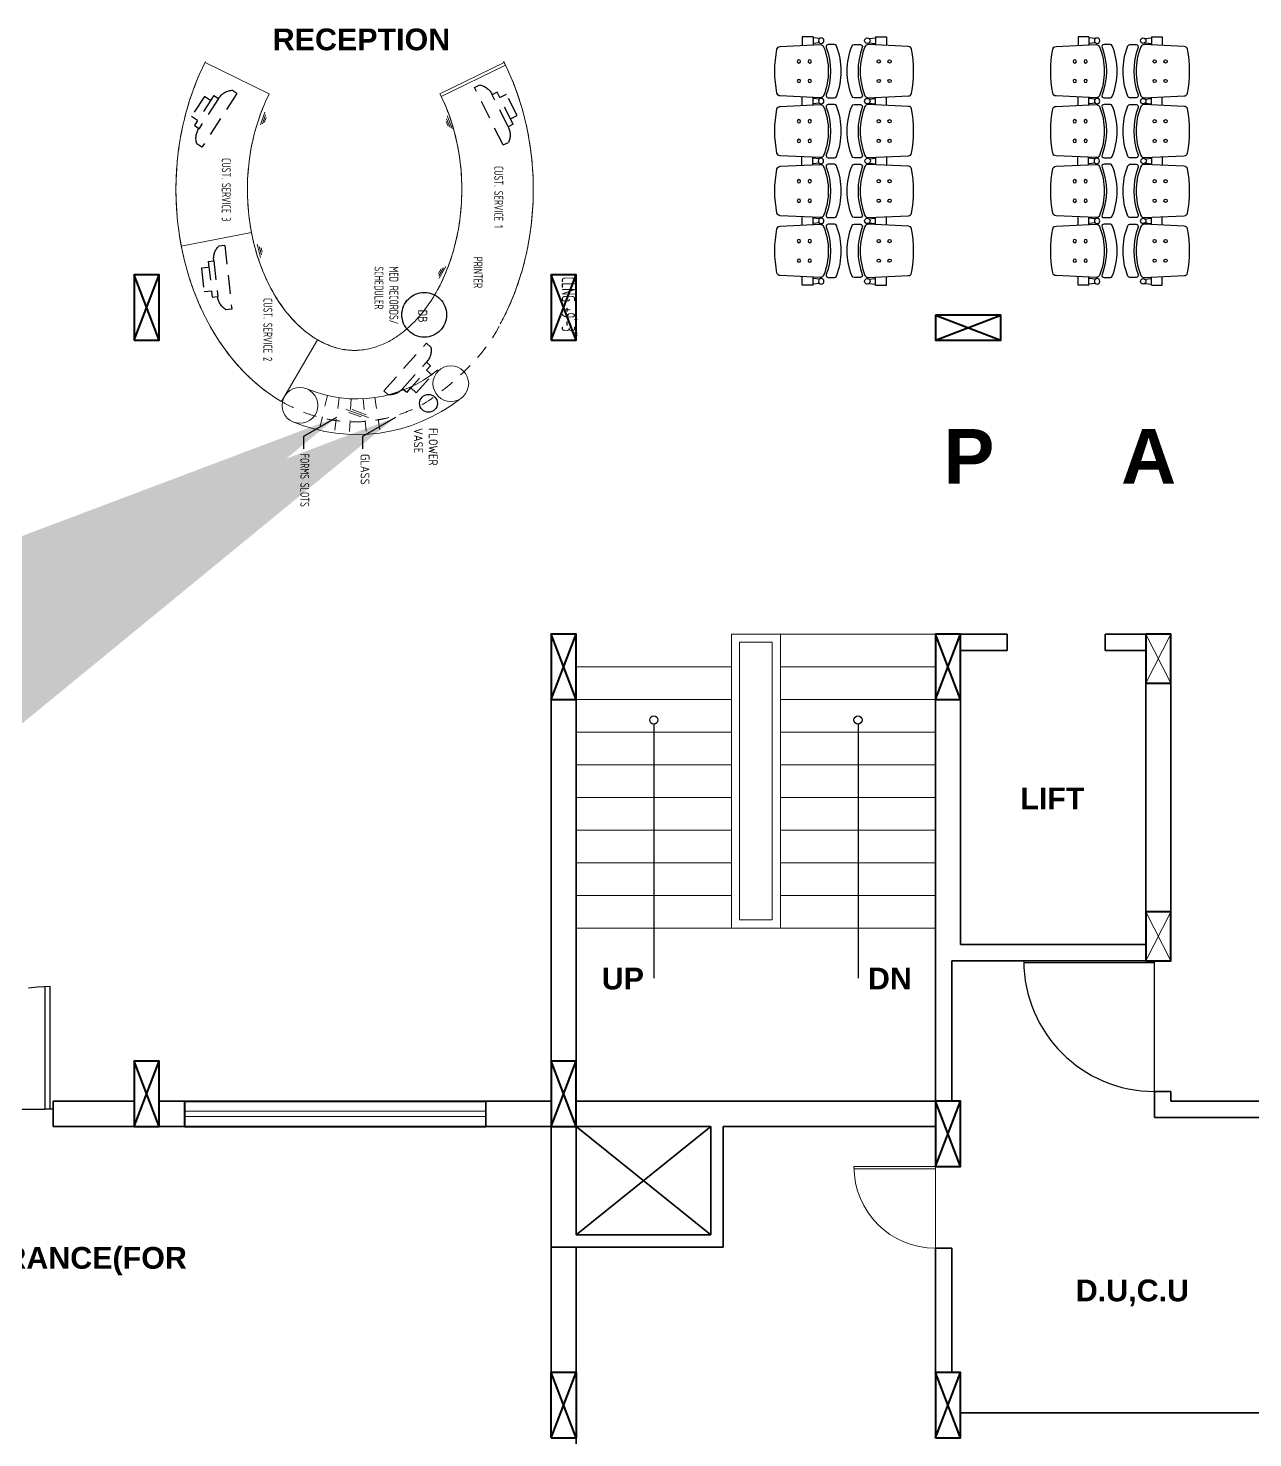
# Model space of a CAD drawing. Header units: inches. Extents: x -17070 to 527, y 504 to 2398.
# Drawn here: x -10636.97 to -10625.73, y 520.78 to 533.72 of the extents above; entities that cross this region are included whole.
import ezdxf

# ---------------------------------------------------------------- set-up
doc = ezdxf.new("R2010")
doc.units = ezdxf.units.IN
for name, pattern in [('DASHED2', [0.375, 0.25, -0.125]), ('HIDDEN', [9.525, 6.35, -3.175]), ('HIDDEN2', [0.1875, 0.125, -0.0625])]:
    doc.linetypes.add(name, pattern=pattern)
for name, color, linetype, lineweight in [('A-Eqpm', 6, 'HIDDEN', 25), ('A-Eqpm-Name-48', 2, 'Continuous', 0), ('COL', 5, 'Continuous', 40), ('ELE-1', 105, 'Continuous', 40), ('ELE-5', 3, 'Continuous', 9), ('hatch', 155, 'Continuous', 5), ('I-Furn', 30, 'Continuous', 18), ('section', 1, 'Continuous', 35), ('WIN', 4, 'Continuous', 20)]:
    doc.layers.add(name, color=color, linetype=linetype, lineweight=lineweight)
for name, color, linetype in [('DOOR', 5, 'Continuous'), ('elevation', 7, 'Continuous'), ('TEXTM-48', 2, 'Continuous')]:
    doc.layers.add(name, color=color, linetype=linetype)
doc.styles.add('Arch-Dim', font='romans.shx', dxfattribs={"width": 0.75})
doc.styles.add('ARCH4', font='archstyl.shx', dxfattribs={"height": 4.5})
doc.styles.add('ROMANC', font='arialbd.ttf', dxfattribs={"height": 0.35})
doc.dimstyles.new('Aec-Arch-I-96', dxfattribs={"dimscale": 96, "dimtxt": 0.09375, "dimasz": 0.0625, "dimexe": 0.0625, "dimexo": 0.0625, "dimgap": 0.03125, "dimtad": 1, "dimzin": 3, "dimdsep": 46, "dimlunit": 4, "dimtxsty": 'Arch-Dim', "dimblk": 'ARCHTICK', "dimcen": 0.09375, "dimazin": 2, "dimtfac": 0.75, "dimtix": 1, "dimtmove": 2, "dimatfit": 2, "dimfxl": 1, "dimtolj": 1, "dimtzin": 0, "dimarcsym": 0})

# ---------------------------------------------------------------- blocks, each defined once
blk = doc.blocks.new('TV-FLATSCREEN')
for p, q in [((8.6, 10.75), (6.6, 10.75)), ((8.6, 10.75), (6.6, 10.75)), ((8.6, -10.75), (8.6, 10.75)), ((8.6, -10.75), (8.6, 10.75)), ((2.5, 4), (2.5, 6)), ((2.5, -6), (2.5, 6)), ((2.5, 6), (4.35, 6)), ((2.5, 6), (4.35, 6)), ((4.35, -6), (4.35, 6)), ((2.5, 4), (0, 4)), ((2.5, 4), (0, 4)), ((0, -4), (0, 4)), ((2.5, -4), (0, -4)), ((2.5, -4), (0, -4)), ((2.5, -6), (2.5, -4)), ((2.5, -6), (4.35, -6)), ((2.5, -6), (4.35, -6)), ((8.6, -10.75), (6.6, -10.75)), ((8.6, -10.75), (6.6, -10.75))]:
    blk.add_line(p, q)
for centre, start, end in [((10.13, 6.17), 127.5753, 181.6689), ((10.13, 6.17), 127.5753, 181.6689), ((10.13, -6.17), 178.3311, 232.4247), ((10.13, -6.17), 178.3311, 232.4247)]:
    blk.add_arc(centre, 5.78, start, end)
blk = doc.blocks.new('_ARCHTICK')
at = {"color": 0, "linetype": 'ByBlock', "const_width": 0.15}
blk.add_lwpolyline([(-0.5, -0.5), (0.5, 0.5)], dxfattribs=at)
blk = doc.blocks.new('S4-PROTO')
for p, q in [((-2.264, 0.159), (-2.27, 0.1)), ((-2.226, 0.159), (-2.22, 0.1)), ((-1.709, 0.159), (-1.715, 0.1)), ((-1.671, 0.159), (-1.665, 0.1)), ((-1.159, 0.155), (-1.165, 0.097)), ((-1.121, 0.155), (-1.115, 0.097)), ((-0.609, 0.159), (-0.615, 0.1)), ((-0.571, 0.159), (-0.565, 0.1)), ((-0.054, 0.159), (-0.06, 0.1)), ((-0.016, 0.159), (-0.01, 0.1)), ((-2.28, 0.1), (-2.206, 0.1)), ((-2.28, 0.1), (-2.28, 0)), ((-2.28, 0), (-2.201, 0)), ((-1.729, 0), (-1.651, 0)), ((-1.724, 0.1), (-1.656, 0.1)), ((-1.174, 0.097), (-1.106, 0.097)), ((-0.629, 0), (-0.551, 0)), ((-0.624, 0.1), (-0.556, 0.1)), ((0, 0), (-0.079, 0)), ((0, 0.1), (-0.074, 0.1)), ((0, 0.1), (0, 0)), ((-1.179, -0.003), (-1.101, -0.003))]:
    blk.add_line(p, q)
for points in [[(-1.72, 0.272), (-1.72, 0.239, -0.522832), (-1.747, 0.221, 0.18), (-2.183, 0.221, -0.522832), (-2.21, 0.239), (-2.21, 0.297, -0.306573), (-2.197, 0.315, -0.192782), (-1.733, 0.315, -0.306573), (-1.72, 0.297), (-1.72, 0.254)], [(-1.17, 0.272), (-1.17, 0.239, -0.522832), (-1.197, 0.221, 0.18), (-1.633, 0.221, -0.522832), (-1.66, 0.239), (-1.66, 0.297, -0.306573), (-1.647, 0.315, -0.192782), (-1.183, 0.315, -0.306573), (-1.17, 0.297), (-1.17, 0.254)], [(-0.62, 0.272), (-0.62, 0.239, -0.522832), (-0.647, 0.221, 0.18), (-1.083, 0.221, -0.522832), (-1.11, 0.239), (-1.11, 0.297, -0.306573), (-1.097, 0.315, -0.192782), (-0.633, 0.315, -0.306573), (-0.62, 0.297), (-0.62, 0.254)], [(-0.07, 0.272), (-0.07, 0.239, -0.522832), (-0.097, 0.221, 0.18), (-0.533, 0.221, -0.522832), (-0.56, 0.239), (-0.56, 0.297, -0.306573), (-0.547, 0.315, -0.192782), (-0.083, 0.315, -0.306573), (-0.07, 0.297), (-0.07, 0.254)]]:
    blk.add_lwpolyline(points, format="xyb")
for points in [[(-2.192, -0.202, 0.346546), (-2.168, -0.231, 0.095695), (-1.762, -0.231, 0.346546), (-1.738, -0.202), (-1.721, 0.167, 0.318973), (-1.74, 0.197, 0.193005), (-2.19, 0.197, 0.318973), (-2.209, 0.167)], [(-1.642, -0.202, 0.346546), (-1.618, -0.231, 0.095695), (-1.212, -0.231, 0.346546), (-1.188, -0.202), (-1.171, 0.167, 0.318973), (-1.19, 0.197, 0.193005), (-1.64, 0.197, 0.318973), (-1.659, 0.167)], [(-1.092, -0.202, 0.346546), (-1.068, -0.231, 0.095695), (-0.662, -0.231, 0.346546), (-0.638, -0.202), (-0.621, 0.167, 0.318973), (-0.64, 0.197, 0.193005), (-1.09, 0.197, 0.318973), (-1.109, 0.167)], [(-0.542, -0.202, 0.346546), (-0.518, -0.231, 0.095695), (-0.112, -0.231, 0.346546), (-0.088, -0.202), (-0.071, 0.167, 0.318973), (-0.09, 0.197, 0.193005), (-0.54, 0.197, 0.318973), (-0.559, 0.167)]]:
    blk.add_lwpolyline(points, format="xyb", close=True)
for centre, radius in [((-2.245, 0.175), 0.025), ((-1.69, 0.175), 0.025), ((-1.14, 0.172), 0.025), ((-0.59, 0.175), 0.025), ((-0.035, 0.175), 0.025), ((-2.055, 0.07), 0.015), ((-1.875, 0.07), 0.015), ((-1.505, 0.07), 0.015), ((-1.325, 0.07), 0.015), ((-0.955, 0.07), 0.015), ((-0.775, 0.07), 0.015), ((-0.405, 0.07), 0.015), ((-0.225, 0.07), 0.015), ((-2.055, -0.03), 0.015), ((-1.875, -0.03), 0.015), ((-1.505, -0.03), 0.015), ((-1.325, -0.03), 0.015), ((-0.955, -0.03), 0.015), ((-0.775, -0.03), 0.015), ((-0.405, -0.03), 0.015), ((-0.225, -0.03), 0.015)]:
    blk.add_circle(centre, radius)
blk = doc.blocks.new('DR 2.4')
at = {"layer": 'DOOR', "ltscale": 0.0005}
for p, q in [((-12583.253, 289.364), (-12583.253, 290.489)), ((-12583.203, 290.489), (-12583.253, 290.489)), ((-12583.203, 290.489), (-12583.203, 289.364)), ((-12580.953, 290.489), (-12580.953, 289.364)), ((-12580.903, 289.364), (-12580.903, 290.489)), ((-12583.278, 289.364), (-12583.253, 289.364)), ((-12583.253, 289.364), (-12583.203, 289.364)), ((-12583.203, 289.364), (-12580.953, 289.364)), ((-12580.903, 289.364), (-12580.953, 289.364)), ((-12580.878, 289.364), (-12580.903, 289.364))]:
    blk.add_line(p, q, dxfattribs=at)
at = {"layer": 'DOOR', "linetype": 'DASHED2', "ltscale": 0.8}
for centre, radius, start, end in [((-12583.238, 289.329), 1.161, 1.7282, 88.2718), ((-12580.919, 289.329), 1.16, 89.2231, 178.2862)]:
    blk.add_arc(centre, radius, start, end, dxfattribs=at)

msp = doc.modelspace()

# ---------------------------------------------------------------- linework, layer by layer
at = {"layer": 'A-Eqpm'}
msp.add_circle((-10633.33449, 531.09002), 0.20509, dxfattribs=at)
at = {"layer": 'COL', "ltscale": 0.0005}
for p, q in [((-10635.76833, 530.85797), (-10635.99833, 531.45797)), ((-10635.99833, 530.85797), (-10635.76833, 531.45797)), ((-10635.76833, 530.85797), (-10635.99833, 531.45797)), ((-10635.99833, 530.85797), (-10635.76833, 531.45797)), ((-10631.93833, 530.85797), (-10632.16833, 531.45797)), ((-10632.16833, 530.85797), (-10631.93833, 531.45797)), ((-10631.93833, 530.85797), (-10632.16833, 531.45797)), ((-10632.16833, 530.85797), (-10631.93833, 531.45797)), ((-10628.63833, 530.85797), (-10628.03833, 531.08797)), ((-10628.63833, 531.08797), (-10628.03833, 530.85797)), ((-10631.93833, 527.55797), (-10632.16833, 528.15797)), ((-10631.93833, 527.55797), (-10632.16833, 528.15797)), ((-10632.16833, 527.55797), (-10631.93833, 528.15797)), ((-10632.16833, 527.55797), (-10631.93833, 528.15797)), ((-10628.40833, 527.55797), (-10628.63833, 528.15797)), ((-10628.63833, 527.55797), (-10628.40833, 528.15797)), ((-10635.99833, 523.63797), (-10635.76833, 524.23797)), ((-10635.76833, 523.63797), (-10635.99833, 524.23797)), ((-10635.76833, 523.63797), (-10635.99833, 524.23797)), ((-10635.99833, 523.63797), (-10635.76833, 524.23797)), ((-10631.93833, 523.63797), (-10632.16833, 524.23797)), ((-10632.16833, 523.63797), (-10631.93833, 524.23797)), ((-10628.40833, 523.26797), (-10628.63833, 523.86797)), ((-10628.63833, 523.26797), (-10628.40833, 523.86797)), ((-10631.93833, 520.77797), (-10632.16833, 521.37797)), ((-10632.16833, 520.77797), (-10631.93833, 521.37797)), ((-10632.16833, 520.77797), (-10632.16833, 521.37797)), ((-10631.93833, 521.37797), (-10631.93833, 520.77797)), ((-10628.40833, 520.77797), (-10628.63833, 521.37797)), ((-10628.63833, 520.77797), (-10628.40833, 521.37797))]:
    msp.add_line(p, q, dxfattribs=at)
for points in [[(-10635.99833, 530.85797), (-10635.76833, 530.85797), (-10635.76833, 531.45797), (-10635.99833, 531.45797)], [(-10635.99833, 530.85797), (-10635.76833, 530.85797), (-10635.76833, 531.45797), (-10635.99833, 531.45797)], [(-10632.16833, 530.85797), (-10631.93833, 530.85797), (-10631.93833, 531.45797), (-10632.16833, 531.45797)], [(-10632.16833, 530.85797), (-10631.93833, 530.85797), (-10631.93833, 531.45797), (-10632.16833, 531.45797)], [(-10628.63833, 531.08797), (-10628.63833, 530.85797), (-10628.03833, 530.85797), (-10628.03833, 531.08797)], [(-10632.16833, 527.55797), (-10631.93833, 527.55797), (-10631.93833, 528.15797), (-10632.16833, 528.15797)], [(-10632.16833, 527.55797), (-10631.93833, 527.55797), (-10631.93833, 528.15797), (-10632.16833, 528.15797)], [(-10628.63833, 527.55797), (-10628.40833, 527.55797), (-10628.40833, 528.15797), (-10628.63833, 528.15797)], [(-10626.70833, 527.70797), (-10626.47833, 527.70797), (-10626.47833, 528.15797), (-10626.70833, 528.15797)], [(-10626.70833, 525.15797), (-10626.47833, 525.15797), (-10626.47833, 525.60797), (-10626.70833, 525.60797)], [(-10635.99833, 523.63797), (-10635.76833, 523.63797), (-10635.76833, 524.23797), (-10635.99833, 524.23797)], [(-10635.99833, 523.63797), (-10635.76833, 523.63797), (-10635.76833, 524.23797), (-10635.99833, 524.23797)], [(-10632.16833, 523.63797), (-10631.93833, 523.63797), (-10631.93833, 524.23797), (-10632.16833, 524.23797)], [(-10628.63833, 523.26797), (-10628.40833, 523.26797), (-10628.40833, 523.86797), (-10628.63833, 523.86797)], [(-10628.63833, 520.77797), (-10628.40833, 520.77797), (-10628.40833, 521.37797), (-10628.63833, 521.37797)]]:
    msp.add_lwpolyline(points, close=True, dxfattribs=at)
for points in [[(-10631.93833, 521.37797), (-10632.16833, 521.37797)], [(-10632.16833, 520.77797), (-10631.93833, 520.77797)]]:
    msp.add_lwpolyline(points, dxfattribs=at)
at = {"layer": 'DOOR', "ltscale": 0.0005}
for p, q in [((-10626.62833, 525.15797), (-10627.82833, 525.15797)), ((-10626.62833, 525.13797), (-10627.82833, 525.13797)), ((-10626.62833, 523.95797), (-10626.62833, 525.15797))]:
    msp.add_line(p, q, dxfattribs=at)
at = {"layer": 'DOOR', "linetype": 'HIDDEN', "lineweight": 13, "ltscale": 0.25}
for p, q in [((-10628.63833, 523.26797), (-10629.38833, 523.26797)), ((-10628.63833, 523.24797), (-10629.38833, 523.24797)), ((-10628.63833, 522.51797), (-10628.63833, 523.26797))]:
    msp.add_line(p, q, dxfattribs=at)
at = {"layer": 'DOOR', "ltscale": 0.0005}
msp.add_arc((-10626.62833, 525.15797), 1.2, 180, 270, dxfattribs=at)
at = {"layer": 'DOOR', "linetype": 'HIDDEN', "lineweight": 13, "ltscale": 0.25}
msp.add_arc((-10628.63833, 523.26797), 0.75, 180, 270, dxfattribs=at)
at = {"layer": 'ELE-1', "ltscale": 0.0005}
for p, q in [((-10635.08045, 531.18769), (-10635.08045, 531.18769)), ((-10635.535, 523.86797), (-10635.535, 523.63797)), ((-10635.535, 523.86797), (-10632.76833, 523.86797)), ((-10635.535, 523.63797), (-10632.76833, 523.63797))]:
    msp.add_line(p, q, dxfattribs=at)
at = {"layer": 'ELE-5', "ltscale": 0.0005}
for p, q in [((-10630.06333, 528.15797), (-10630.51333, 528.15797)), ((-10630.51333, 528.15797), (-10630.51333, 525.45797)), ((-10630.06333, 528.15797), (-10630.06333, 525.45797)), ((-10630.13833, 528.08297), (-10630.43833, 528.08297)), ((-10630.43833, 525.53297), (-10630.43833, 528.08297)), ((-10630.13833, 528.08297), (-10630.13833, 525.53297)), ((-10630.13833, 525.53297), (-10630.43833, 525.53297)), ((-10630.51333, 525.45797), (-10631.93833, 525.45797)), ((-10630.06333, 525.45797), (-10630.51333, 525.45797)), ((-10630.06333, 525.45797), (-10628.63833, 525.45797))]:
    msp.add_line(p, q, dxfattribs=at)
for points in [[(-10628.63833, 528.15797), (-10630.06333, 528.15797)], [(-10630.51333, 527.85797), (-10631.93833, 527.85797)], [(-10628.63833, 527.85797), (-10630.06333, 527.85797)], [(-10630.51333, 527.55797), (-10631.93833, 527.55797)], [(-10628.63833, 527.55797), (-10630.06333, 527.55797)], [(-10630.51333, 527.25797), (-10631.93833, 527.25797)], [(-10628.63833, 527.25797), (-10630.06333, 527.25797)], [(-10630.51333, 526.95797), (-10631.93833, 526.95797)], [(-10628.63833, 526.95797), (-10630.06333, 526.95797)], [(-10630.51333, 526.65797), (-10631.93833, 526.65797)], [(-10628.63833, 526.65797), (-10630.06333, 526.65797)], [(-10630.51333, 526.35797), (-10631.93833, 526.35797)], [(-10628.63833, 526.35797), (-10630.06333, 526.35797)], [(-10630.51333, 526.05797), (-10631.93833, 526.05797)], [(-10628.63833, 526.05797), (-10630.06333, 526.05797)], [(-10630.51333, 525.75797), (-10631.93833, 525.75797)], [(-10628.63833, 525.75797), (-10630.06333, 525.75797)]]:
    msp.add_lwpolyline(points, dxfattribs=at)
at = {"layer": 'elevation', "ltscale": 0.0005}
for p, q in [((-10631.22583, 527.33226), (-10631.22583, 524.99728)), ((-10629.35083, 527.33226), (-10629.35083, 524.99728))]:
    msp.add_line(p, q, dxfattribs=at)
for centre in [(-10631.22583, 527.36943), (-10629.35083, 527.36943)]:
    msp.add_circle(centre, 0.03717, dxfattribs=at)
at = {"layer": 'hatch', "ltscale": 0.0005}
for p, q in [((-10626.47833, 528.15797), (-10626.70833, 527.70797)), ((-10626.70833, 528.15797), (-10626.47833, 527.70797)), ((-10626.70833, 525.60797), (-10626.47833, 525.15797)), ((-10626.47833, 525.60797), (-10626.70833, 525.15797))]:
    msp.add_line(p, q, dxfattribs=at)
at = {"layer": 'I-Furn'}
for p, q in [((-10634.75714, 533.11892), (-10635.34716, 533.40668)), ((-10632.60017, 533.40668), (-10633.19017, 533.11894)), ((-10633.1901, 533.11897), (-10632.60017, 533.40668)), ((-10632.58806, 533.38216), (-10633.17791, 533.0945)), ((-10634.79893, 532.95033), (-10634.83882, 532.83288)), ((-10634.79323, 532.92521), (-10634.82067, 532.84441)), ((-10634.78739, 532.90147), (-10634.80295, 532.85566)), ((-10633.12467, 532.91551), (-10633.077, 532.80099)), ((-10633.13291, 532.86598), (-10633.11432, 532.82132)), ((-10633.12867, 532.89006), (-10633.09588, 532.81129)), ((-10634.92066, 531.84533), (-10635.56507, 531.72097)), ((-10634.83749, 531.61751), (-10634.86895, 531.7375)), ((-10634.83002, 531.64217), (-10634.84945, 531.7163)), ((-10634.82251, 531.66544), (-10634.83299, 531.7054)), ((-10633.17935, 531.51068), (-10633.20396, 531.46903)), ((-10633.15754, 531.52172), (-10633.20094, 531.44826)), ((-10633.13477, 531.53377), (-10633.19786, 531.42697)), ((-10634.31524, 530.8612), (-10634.64637, 530.29457))]:
    msp.add_line(p, q, dxfattribs=at)
at = {"layer": 'I-Furn', "linetype": 'HIDDEN2', "ltscale": 0.5}
for p, q in [((-10634.22375, 530.34897), (-10634.29906, 530.02958)), ((-10634.11515, 530.32872), (-10634.16002, 530.00366)), ((-10634.0061, 530.31883), (-10634.02041, 529.991)), ((-10633.89562, 530.31923), (-10633.86581, 529.99223)), ((-10633.78664, 530.32989), (-10633.73945, 530.00516))]:
    msp.add_line(p, q, dxfattribs=at)
at = {"layer": 'I-Furn', "color": 4}
for p, q in [((-10634.05276, 530.22053), (-10633.84491, 530.14688)), ((-10634.02823, 530.19247), (-10633.9138, 530.15389)), ((-10633.99536, 530.21974), (-10633.86647, 530.17172))]:
    msp.add_line(p, q, dxfattribs=at)
at = {"layer": 'I-Furn'}
for centre in [(-10633.09021, 530.45778), (-10634.47578, 530.2579)]:
    msp.add_circle(centre, 0.16407, dxfattribs=at)
for centre, radius, start, end in [((-10633.95504, 531.48863), 1.17091, 247.026084, 309.511305), ((-10633.95078, 531.51969), 1.52933, 247.333108, 308.124962)]:
    msp.add_arc(centre, radius, start, end, dxfattribs=at)
for start_param, end_param in [(0.99202264, 2.71913233), (4.09668971, 5.29116267)]:
    msp.add_ellipse((-10633.97367, 532.23998), major_axis=(0, 2.13293), ratio=0.76923077, start_param=start_param, end_param=end_param, dxfattribs=at)
for points, knots in [([(-10635.3422, 533.41651), (-10635.37475, 533.35251), (-10635.40458, 533.28638), (-10635.49008, 533.07104), (-10635.5353, 532.91484), (-10635.58041, 532.67868), (-10635.59163, 532.60236), (-10635.60679, 532.45644), (-10635.61134, 532.3871), (-10635.61523, 532.24831), (-10635.61458, 532.17872), (-10635.60802, 532.03996), (-10635.60214, 531.9709), (-10635.57101, 531.71839), (-10635.52962, 531.53813), (-10635.44997, 531.30696), (-10635.42669, 531.24709), (-10635.37318, 531.12428), (-10635.34256, 531.06187), (-10635.28369, 530.95453), (-10635.25629, 530.90863), (-10635.19868, 530.81989), (-10635.16853, 530.77714), (-10635.09166, 530.67664), (-10635.04339, 530.62056), (-10634.95491, 530.52939), (-10634.91565, 530.49248), (-10634.80427, 530.39725), (-10634.72984, 530.3439), (-10634.65269, 530.29829)], [0.98649106, 0.98649106, 0.98649106, 0.98649106, 1.09434515, 1.09434515, 1.32735337, 1.32735337, 1.4366215, 1.4366215, 1.53434532, 1.53434532, 1.63206915, 1.63206915, 1.72979298, 1.72979298, 1.99185126, 1.99185126, 2.08622965, 2.08622965, 2.19020347, 2.19020347, 2.27179319, 2.27179319, 2.3533829, 2.3533829, 2.47129954, 2.47129954, 2.55993133, 2.55993133, 2.71492611, 2.71492611, 2.71492611, 2.71492611]), ([(-10632.6355, 531.00584), (-10632.611, 531.05074), (-10632.58785, 531.09684), (-10632.54267, 531.19489), (-10632.52089, 531.24698), (-10632.48081, 531.35313), (-10632.46248, 531.40726), (-10632.42801, 531.52167), (-10632.4122, 531.58204), (-10632.38481, 531.70418), (-10632.37322, 531.76604), (-10632.34856, 531.92912), (-10632.33897, 532.03078), (-10632.33253, 532.19727), (-10632.3323, 532.26164), (-10632.33628, 532.39), (-10632.34049, 532.45406), (-10632.3554, 532.60165), (-10632.36769, 532.68459), (-10632.39637, 532.83102), (-10632.41139, 532.89498), (-10632.44591, 533.02054), (-10632.46541, 533.08222), (-10632.50728, 533.19874), (-10632.52931, 533.25366), (-10632.56958, 533.34426), (-10632.58693, 533.38072), (-10632.60513, 533.4165)], [4.09534412, 4.09534412, 4.09534412, 4.09534412, 4.17282297, 4.17282297, 4.25602773, 4.25602773, 4.33923249, 4.33923249, 4.42876075, 4.42876075, 4.51828901, 4.51828901, 4.66225031, 4.66225031, 4.75264122, 4.75264122, 4.84303214, 4.84303214, 4.96179318, 4.96179318, 5.05559883, 5.05559883, 5.14940448, 5.14940448, 5.23636726, 5.23636726, 5.29669557, 5.29669557, 5.29669557, 5.29669557]), ([(-10634.76078, 533.11195), (-10634.78912, 533.05557), (-10634.81506, 532.99575), (-10634.8737, 532.83622), (-10634.90227, 532.7326), (-10634.94266, 532.51781), (-10634.95448, 532.40665), (-10634.96028, 532.18325), (-10634.95427, 532.07101), (-10634.92497, 531.85198), (-10634.90167, 531.74521), (-10634.83993, 531.54321), (-10634.80149, 531.44801), (-10634.71311, 531.27423), (-10634.66319, 531.19569), (-10634.55667, 531.05853), (-10634.50012, 530.99994), (-10634.38544, 530.90342), (-10634.32739, 530.86547), (-10634.22296, 530.81302), (-10634.17625, 530.79559), (-10634.08446, 530.77172), (-10634.03935, 530.76523), (-10633.97446, 530.76301), (-10633.95454, 530.76331), (-10633.93457, 530.7646)], [10.4168006, 10.4168006, 10.4168006, 10.4168006, 10.54981794, 10.54981794, 10.75580924, 10.75580924, 10.96180054, 10.96180054, 11.16779184, 11.16779184, 11.37378315, 11.37378315, 11.57977445, 11.57977445, 11.78576575, 11.78576575, 11.99175705, 11.99175705, 12.19774835, 12.19774835, 12.3688973, 12.3688973, 12.54004625, 12.54004625, 12.61598412, 12.61598412, 12.61598412, 12.61598412]), ([(-10634.76078, 533.11195), (-10634.78912, 533.05557), (-10634.81506, 532.99575), (-10634.8737, 532.83622), (-10634.90227, 532.7326), (-10634.94266, 532.51781), (-10634.95448, 532.40665), (-10634.96028, 532.18325), (-10634.95427, 532.07101), (-10634.92497, 531.85198), (-10634.90167, 531.74521), (-10634.83993, 531.54321), (-10634.80149, 531.44801), (-10634.71311, 531.27423), (-10634.66319, 531.19569), (-10634.55667, 531.05853), (-10634.50012, 530.99994), (-10634.38544, 530.90342), (-10634.32739, 530.86547), (-10634.22296, 530.81302), (-10634.17625, 530.79559), (-10634.08446, 530.77172), (-10634.03935, 530.76523), (-10633.97446, 530.76301), (-10633.95454, 530.76331), (-10633.93457, 530.7646)], [10.4168006, 10.4168006, 10.4168006, 10.4168006, 10.54981794, 10.54981794, 10.75580924, 10.75580924, 10.96180054, 10.96180054, 11.16779184, 11.16779184, 11.37378315, 11.37378315, 11.57977445, 11.57977445, 11.78576575, 11.78576575, 11.99175705, 11.99175705, 12.19774835, 12.19774835, 12.3688973, 12.3688973, 12.54004625, 12.54004625, 12.61598412, 12.61598412, 12.61598412, 12.61598412]), ([(-10634.76078, 533.11195), (-10634.78912, 533.05557), (-10634.81506, 532.99575), (-10634.8737, 532.83622), (-10634.90227, 532.7326), (-10634.94266, 532.51781), (-10634.95448, 532.40665), (-10634.96028, 532.18325), (-10634.95427, 532.07101), (-10634.92497, 531.85198), (-10634.90167, 531.74521), (-10634.83993, 531.54321), (-10634.80149, 531.44801), (-10634.71311, 531.27423), (-10634.66319, 531.19569), (-10634.55667, 531.05853), (-10634.50012, 530.99994), (-10634.38544, 530.90342), (-10634.32739, 530.86547), (-10634.22296, 530.81302), (-10634.17625, 530.79559), (-10634.08446, 530.77172), (-10634.03935, 530.76523), (-10633.97446, 530.76301), (-10633.95454, 530.76331), (-10633.93457, 530.7646)], [10.4168006, 10.4168006, 10.4168006, 10.4168006, 10.54981794, 10.54981794, 10.75580924, 10.75580924, 10.96180054, 10.96180054, 11.16779184, 11.16779184, 11.37378315, 11.37378315, 11.57977445, 11.57977445, 11.78576575, 11.78576575, 11.99175705, 11.99175705, 12.19774835, 12.19774835, 12.3688973, 12.3688973, 12.54004625, 12.54004625, 12.61598412, 12.61598412, 12.61598412, 12.61598412]), ([(-10634.76078, 533.11195), (-10634.78912, 533.05557), (-10634.81506, 532.99575), (-10634.8737, 532.83622), (-10634.90227, 532.7326), (-10634.94266, 532.51781), (-10634.95448, 532.40665), (-10634.96028, 532.18325), (-10634.95427, 532.07101), (-10634.92497, 531.85198), (-10634.90167, 531.74521), (-10634.83993, 531.54321), (-10634.80149, 531.44801), (-10634.71311, 531.27423), (-10634.66319, 531.19569), (-10634.55667, 531.05853), (-10634.50012, 530.99994), (-10634.38544, 530.90342), (-10634.32739, 530.86547), (-10634.22296, 530.81302), (-10634.17625, 530.79559), (-10634.08446, 530.77172), (-10634.03935, 530.76523), (-10633.97446, 530.76301), (-10633.95454, 530.76331), (-10633.93457, 530.7646)], [10.4168006, 10.4168006, 10.4168006, 10.4168006, 10.54981794, 10.54981794, 10.75580924, 10.75580924, 10.96180054, 10.96180054, 11.16779184, 11.16779184, 11.37378315, 11.37378315, 11.57977445, 11.57977445, 11.78576575, 11.78576575, 11.99175705, 11.99175705, 12.19774835, 12.19774835, 12.3688973, 12.3688973, 12.54004625, 12.54004625, 12.61598412, 12.61598412, 12.61598412, 12.61598412]), ([(-10634.75723, 533.11897), (-10634.78795, 533.05857), (-10634.81592, 532.99418), (-10634.86813, 532.85041), (-10634.89146, 532.77017), (-10634.9281, 532.60435), (-10634.94141, 532.51877), (-10634.95728, 532.34529), (-10634.95983, 532.25741), (-10634.95404, 532.08246), (-10634.94569, 531.99542), (-10634.91856, 531.82527), (-10634.89977, 531.74218), (-10634.85282, 531.58285), (-10634.82467, 531.50663), (-10634.76061, 531.36359), (-10634.72472, 531.29679), (-10634.64734, 531.17454), (-10634.60586, 531.11912), (-10634.51974, 531.02076), (-10634.47511, 530.97783), (-10634.38511, 530.90456), (-10634.33974, 530.87421), (-10634.25, 530.82515), (-10634.20563, 530.80641), (-10634.11841, 530.77906), (-10634.07555, 530.77042), (-10633.99053, 530.76208), (-10633.94833, 530.76237), (-10633.86322, 530.77192), (-10633.82027, 530.78119), (-10633.73286, 530.8099), (-10633.6884, 530.82936), (-10633.59854, 530.87997), (-10633.55316, 530.91114), (-10633.46327, 530.98609), (-10633.41878, 531.02986), (-10633.33309, 531.12988), (-10633.2919, 531.18611), (-10633.21528, 531.30985), (-10633.17984, 531.37736), (-10633.11682, 531.52164), (-10633.08924, 531.5984), (-10633.04355, 531.75863), (-10633.02543, 531.84208), (-10632.99969, 532.01274), (-10632.99206, 532.09994), (-10632.98772, 532.27498), (-10632.991, 532.36281), (-10633.00829, 532.53597), (-10633.02231, 532.62129), (-10633.06027, 532.78638), (-10633.08423, 532.86616), (-10633.13564, 533.00385), (-10633.16169, 533.06312), (-10633.1901, 533.11897)], [0.98649106, 0.98649106, 0.98649106, 0.98649106, 1.12968524, 1.12968524, 1.29106885, 1.29106885, 1.45245245, 1.45245245, 1.61383606, 1.61383606, 1.77521967, 1.77521967, 1.93660327, 1.93660327, 2.09798688, 2.09798688, 2.25937048, 2.25937048, 2.42075409, 2.42075409, 2.5821377, 2.5821377, 2.7435213, 2.7435213, 2.90490491, 2.90490491, 3.06628851, 3.06628851, 3.22767212, 3.22767212, 3.38905573, 3.38905573, 3.55043933, 3.55043933, 3.71182294, 3.71182294, 3.87320655, 3.87320655, 4.03459015, 4.03459015, 4.19597376, 4.19597376, 4.35735736, 4.35735736, 4.51874097, 4.51874097, 4.68012458, 4.68012458, 4.84150818, 4.84150818, 5.00289179, 5.00289179, 5.16427539, 5.16427539, 5.29669557, 5.29669557, 5.29669557, 5.29669557]), ([(-10633.2107, 531.32185), (-10633.18096, 531.3765), (-10633.15348, 531.43476), (-10633.09097, 531.59002), (-10633.05979, 531.69109), (-10633.01366, 531.90183), (-10632.9987, 532.01147), (-10632.98634, 532.23306), (-10632.98894, 532.34499), (-10633.01146, 532.5647), (-10633.03139, 532.67245), (-10633.08677, 532.87768), (-10633.12222, 532.97513), (-10633.17119, 533.08077), (-10633.17878, 533.09649), (-10633.18655, 533.11195)], [13.52146768, 13.52146768, 13.52146768, 13.52146768, 13.65498699, 13.65498699, 13.85988277, 13.85988277, 14.06477854, 14.06477854, 14.26967432, 14.26967432, 14.4745701, 14.4745701, 14.67946588, 14.67946588, 14.71594063, 14.71594063, 14.71594063, 14.71594063])]:
    msp.add_open_spline(points, degree=3, knots=knots, dxfattribs=at)
at = {"layer": 'I-Furn', "linetype": 'HIDDEN2'}
msp.add_open_spline([(-10634.64637, 530.29457), (-10634.61306, 530.27511), (-10634.57925, 530.25709), (-10634.49808, 530.21788), (-10634.45026, 530.19798), (-10634.36505, 530.16803), (-10634.32799, 530.15678), (-10634.24801, 530.13632), (-10634.20507, 530.12761), (-10634.13647, 530.11731), (-10634.1109, 530.11426), (-10634.05976, 530.10973), (-10634.03402, 530.10822), (-10633.95662, 530.1061), (-10633.90478, 530.10788), (-10633.82641, 530.11536), (-10633.79931, 530.11883), (-10633.74498, 530.12756), (-10633.71784, 530.13283), (-10633.65379, 530.1474), (-10633.617, 530.15749), (-10633.53373, 530.18419), (-10633.48698, 530.20207), (-10633.40321, 530.23944), (-10633.36591, 530.2581), (-10633.28619, 530.30236), (-10632.81732, 530.62037), (-10632.6355, 531.00584)], degree=3, knots=[2.719159413, 2.719159413, 2.719159413, 2.719159413, 2.785941913, 2.785941913, 2.877487613, 2.877487613, 2.94735965, 2.94735965, 3.026436917, 3.026436917, 3.073521183, 3.073521183, 3.120605448, 3.120605448, 3.21477398, 3.21477398, 3.264796956, 3.264796956, 3.314819933, 3.314819933, 3.3834266, 3.3834266, 3.472220235, 3.472220235, 3.545234593, 3.545234593, 3.630920712, 3.630920712, 3.630920712, 3.630920712], dxfattribs=at)
at = {"layer": 'section', "ltscale": 0.0005}
for p, q in [((-10632.16833, 530.85797), (-10632.16833, 531.08797)), ((-10631.93833, 531.08797), (-10631.93833, 530.85797)), ((-10635.76833, 531.08334), (-10635.76833, 530.85334)), ((-10632.16833, 530.85797), (-10631.93833, 530.85797)), ((-10631.93833, 530.85797), (-10632.16833, 530.85797)), ((-10631.93833, 530.85797), (-10632.16833, 530.85797)), ((-10628.10833, 530.85797), (-10628.33833, 530.85797)), ((-10628.03833, 530.85797), (-10628.26833, 530.85797)), ((-10628.03833, 530.85797), (-10628.26833, 530.85797)), ((-10628.63833, 528.15797), (-10628.63833, 523.86797)), ((-10628.63833, 528.15797), (-10628.40833, 528.15797)), ((-10627.98146, 528.15797), (-10628.63833, 528.15797)), ((-10628.63833, 525.30797), (-10628.63833, 528.15797)), ((-10628.63833, 528.15797), (-10628.40833, 528.15797)), ((-10627.98146, 528.15797), (-10627.98146, 528.00797)), ((-10627.98146, 528.15797), (-10627.98146, 528.00797)), ((-10627.08146, 528.15797), (-10627.08146, 528.00797)), ((-10627.08146, 528.15797), (-10627.08146, 528.00797)), ((-10627.08146, 528.15797), (-10626.55833, 528.15797)), ((-10628.40833, 525.30797), (-10628.40833, 528.00797)), ((-10627.98146, 528.00797), (-10628.40833, 528.00797)), ((-10626.70833, 528.00797), (-10627.08146, 528.00797)), ((-10626.70833, 525.30797), (-10626.70833, 528.00797)), ((-10628.63833, 527.97297), (-10628.63833, 527.74297)), ((-10626.47833, 527.70797), (-10626.47833, 525.60797)), ((-10632.16833, 527.55797), (-10632.16833, 524.23797)), ((-10631.93833, 527.55797), (-10631.93833, 524.23797)), ((-10628.40833, 527.55797), (-10628.63833, 527.55797)), ((-10628.40833, 527.55797), (-10628.63833, 527.55797)), ((-10628.63833, 526.80366), (-10628.63833, 527.01626)), ((-10628.63833, 525.72797), (-10628.63833, 523.86797)), ((-10628.40833, 525.30797), (-10626.70833, 525.30797)), ((-10628.48833, 525.15797), (-10626.67333, 525.15797)), ((-10628.48833, 525.15797), (-10628.48833, 523.86797)), ((-10636.74333, 523.79682), (-10636.74333, 523.86797)), ((-10636.74333, 523.86797), (-10635.99833, 523.86797)), ((-10635.535, 523.86797), (-10635.765, 523.86797)), ((-10635.765, 523.86797), (-10635.64333, 523.86797)), ((-10635.535, 523.86797), (-10635.65667, 523.86797)), ((-10635.535, 523.86797), (-10635.535, 523.63797)), ((-10635.535, 523.63797), (-10635.535, 523.86797)), ((-10632.76833, 523.63797), (-10632.76833, 523.86797)), ((-10632.76833, 523.86797), (-10632.16833, 523.86797)), ((-10628.63833, 523.86797), (-10631.93833, 523.86797)), ((-10628.63833, 523.86797), (-10628.40833, 523.86797)), ((-10628.48833, 523.86797), (-10628.40833, 523.86797)), ((-10626.62833, 523.95797), (-10626.62833, 523.71797)), ((-10626.62833, 523.95797), (-10626.47833, 523.95797)), ((-10626.47833, 523.95797), (-10626.47833, 523.86797)), ((-10626.47833, 523.86797), (-10624.78833, 523.86797)), ((-10636.74333, 523.79682), (-10636.74333, 523.63797)), ((-10626.62833, 523.71797), (-10624.78833, 523.71797)), ((-10636.74333, 523.63797), (-10635.99833, 523.63797)), ((-10635.64333, 523.63797), (-10635.765, 523.63797)), ((-10635.65, 523.63797), (-10635.765, 523.63797)), ((-10635.765, 523.63797), (-10635.65, 523.63797)), ((-10635.65667, 523.63797), (-10635.535, 523.63797)), ((-10635.65, 523.63797), (-10635.535, 523.63797)), ((-10632.76833, 523.63797), (-10632.16833, 523.63797)), ((-10632.16833, 523.63797), (-10632.16833, 522.52797)), ((-10631.93833, 522.64297), (-10631.93833, 523.63797)), ((-10631.93833, 523.63797), (-10630.70333, 522.64297)), ((-10630.70333, 523.63797), (-10631.93833, 522.64297)), ((-10630.70333, 523.63797), (-10631.93833, 523.63797)), ((-10630.70333, 523.63797), (-10631.93833, 523.63797)), ((-10630.70333, 523.63797), (-10631.93833, 523.63797)), ((-10630.70333, 523.63797), (-10630.70333, 522.64297)), ((-10628.63833, 523.63797), (-10630.58833, 523.63797)), ((-10628.63833, 523.63797), (-10630.58833, 523.63797)), ((-10628.63833, 523.63797), (-10630.58833, 523.63797)), ((-10630.58833, 523.63797), (-10630.58833, 522.52797)), ((-10628.63833, 523.68297), (-10628.63833, 523.45297)), ((-10628.40833, 523.26797), (-10628.63833, 523.26797)), ((-10628.40833, 523.26797), (-10628.63833, 523.26797)), ((-10630.70333, 522.64297), (-10631.93833, 522.64297)), ((-10632.16833, 522.52797), (-10631.93833, 522.52797)), ((-10632.16833, 521.37797), (-10632.16833, 522.52797)), ((-10631.93833, 522.52797), (-10631.93833, 521.37797)), ((-10630.58833, 522.52797), (-10631.93833, 522.52797)), ((-10628.63833, 522.51797), (-10628.63833, 521.37797)), ((-10628.63833, 522.51797), (-10628.48833, 522.51797)), ((-10628.48833, 522.51797), (-10628.48833, 521.37797)), ((-10626.70833, 521.00797), (-10628.40833, 521.00797)), ((-10623.18833, 521.00797), (-10628.40833, 521.00797)), ((-10631.93833, 518.88241), (-10631.93833, 520.77797)), ((-10631.93833, 520.70297), (-10631.93833, 520.77797))]:
    msp.add_line(p, q, dxfattribs=at)
at = {"layer": 'TEXTM-48'}
msp.add_circle((-10633.2951, 530.27699), 0.08204, dxfattribs=at)
at = {"layer": 'WIN', "ltscale": 0.0005}
for p, q in [((-10635.535, 523.77797), (-10632.76833, 523.77797)), ((-10632.76833, 523.72797), (-10635.535, 523.72797))]:
    msp.add_line(p, q, dxfattribs=at)

# ---------------------------------------------------------------- block references
at = {"xscale": -1, "rotation": 270}
for p in [(-10629.86403, 533.64197), (-10627.3304, 533.64197)]:
    msp.add_blockref('S4-PROTO', p, dxfattribs=at)
at = {"rotation": 90}
for p in [(-10629.09049, 533.64197), (-10626.55685, 533.64197)]:
    msp.add_blockref('S4-PROTO', p, dxfattribs=at)
at = {"layer": 'A-Eqpm', "yscale": 0.0273452386027202, "zscale": 0.02734523860211022}
for p, xscale, rotation in [((-10635.41276, 533.00346), -0.02734523860276739, 146.9736999165276), ((-10632.53051, 533.01709), -0.02734523860206837, 26.39197168345281), ((-10635.36739, 531.40885), -0.02734523860140423, 186.2661920977741), ((-10633.33465, 530.45435), -0.02734523859981985, 318.1692894195615)]:
    msp.add_blockref('TV-FLATSCREEN', p, dxfattribs=dict(at, xscale=xscale, rotation=rotation))
at = {"layer": 'DOOR'}
msp.add_blockref('DR 2.4', (1944.13447, 234.43278), dxfattribs=at)

# ---------------------------------------------------------------- texts
at = {"color": 0, "ltscale": 0.0005, "char_height": 0.2, "style": 'ROMANC'}
for s, insert, width, attachment_point in [('LIFT', (-10627.86105, 526.749), 0.5550718, 1), ('UP', (-10631.31655, 525.09533), 0.3545258, 3), ('DN', (-10629.26012, 525.09533), 0.3545258, 1), ('{\\fArial|b1|i0|c161|p34;MAIN ENTRANCE}(FOR OPD)', (-10638.54038, 522.53062), 3.1034105, 1)]:
    msp.add_mtext(s, dxfattribs=dict(at, insert=insert, width=width, attachment_point=attachment_point))
at = {"layer": 'A-Eqpm-Name-48', "attachment_point": 1, "rotation": 270, "style": 'ARCH4'}
for s, insert, char_height, width in [('\\W0.7;CUST. SERVICE 3', (-10635.11135, 532.52925), 0.0820357, 0.5520627), ('\\W0.7;CUST. SERVICE 1', (-10632.60948, 532.45723), 0.0820357, 0.5520627), ('\\W0.7;PRINTER', (-10632.79927, 531.62321), 0.0820357, 0.5520627), ('\\W0.7;MED RECORDS/ SCHEDULER', (-10633.57234, 531.53447), 0.0820357, 0.5520627), ('\\W0.7;CLNG +9\'-3"', (-10631.94808, 531.43909), 0.1230536, 0.625343), ('\\W0.7;CUST. SERVICE 2', (-10634.72924, 531.24473), 0.0820357, 0.5520627), ('DB', (-10633.30669, 531.13818), 0.082036, 0.5520627), ('FLOWER VASE', (-10633.21095, 530.05069), 0.0820357, 0.5520627), ('\\W0.7;FORMS SLOTS', (-10634.39067, 529.81519), 0.0820357, 0.5520627), ('GLASS', (-10633.83682, 529.81248), 0.082036, 0.923152)]:
    msp.add_mtext(s, dxfattribs=dict(at, insert=insert, char_height=char_height, width=width))
at = {"layer": 'elevation', "ltscale": 0.0005, "width": 335.6252416, "attachment_point": 1, "style": 'ROMANC'}
for s, insert, char_height in [('RECEPTION', (-10634.72577, 533.71879), 0.2), ('{\\fArial|b1|i0|c161|p34;P}      {\\fArial|b1|i0|c161|p34;A}       {\\fArial|b1|i0|c161|p34;S}      {\\fArial|b1|i0|c161|p34;S}      {\\fArial|b1|i0|c161|p34;A}      {\\fArial|b1|i0|c161|p34;G}      {\\fArial|b1|i0|c161|p34;E}', (-10628.5642, 530.04078), 0.5), ('D.U,C.U', (-10627.35097, 522.23132), 0.2)]:
    msp.add_mtext(s, dxfattribs=dict(at, insert=insert, char_height=char_height))

# ---------------------------------------------------------------- leaders
at = {"layer": 'A-Eqpm-Name-48'}
for points in [[(-10634.14018, 530.14737), (-10634.4438, 529.97208), (-10634.4438, 529.86059)], [(-10633.59825, 530.14737), (-10633.90186, 529.97208), (-10633.90186, 529.86059)]]:
    msp.add_leader(points, dimstyle='Aec-Arch-I-96', override={"dimgap": 0.03125, "dimtad": 0}, dxfattribs=at)

doc.saveas('drawing.dxf')
